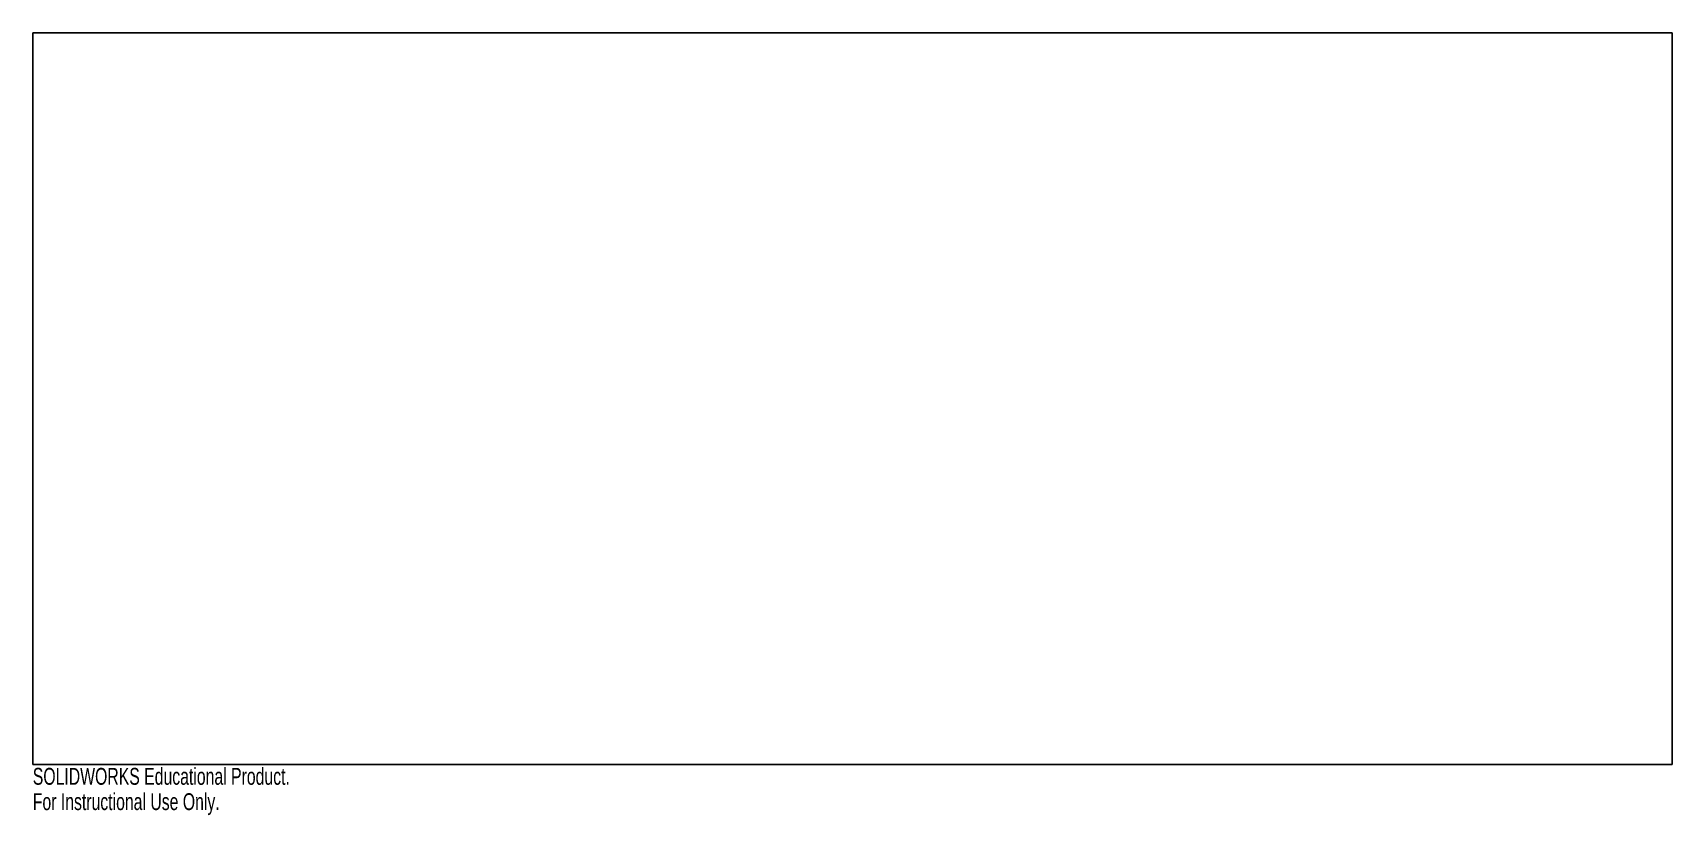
# Model space of a CAD drawing. Header units: millimetres. Extents: x -235 to 235, y -119 to 105.
import ezdxf

# ---------------------------------------------------------------- set-up
doc = ezdxf.new("R2010")
doc.units = ezdxf.units.MM
doc.styles.add('SLDTEXTSTYLE0', font='TXT', dxfattribs={"width": 0.7})

msp = doc.modelspace()

# ---------------------------------------------------------------- linework, layer by layer
at = {"color": 7, "linetype": 'Continuous', "lineweight": 25}
for p, q in [((-234.95, 104.78), (-234.95, -104.78)), ((234.95, 104.78), (-234.95, 104.78)), ((234.95, -104.78), (234.95, 104.78)), ((-234.95, -104.78), (234.95, -104.78))]:
    msp.add_line(p, q, dxfattribs=at)

# ---------------------------------------------------------------- texts
at = {"color": 7, "linetype": 'Continuous', "char_height": 4.8336, "attachment_point": 1, "style": 'SLDTEXTSTYLE0'}
for s, insert in [('SOLIDWORKS Educational Product.', (-234.95, -105.79)), ('For Instructional Use Only.', (-234.95, -113.04))]:
    msp.add_mtext(s, dxfattribs=dict(at, insert=insert))

doc.saveas('drawing.dxf')
